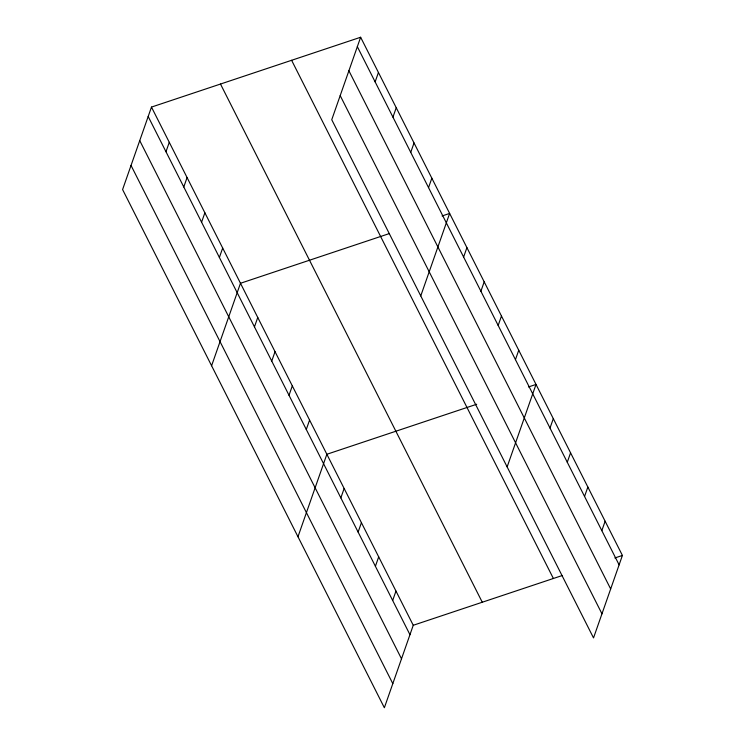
<?xml version="1.0" encoding="UTF-8"?>
<svg xmlns="http://www.w3.org/2000/svg" width="745" height="745" viewBox="0 0 745 745"><rect width="100%" height="100%" fill="white"/><g stroke="black" fill="none" stroke-linecap="round" stroke-linejoin="round"><path stroke-width="1.12" d="M151.477 107.084L122.59 189.556L384.364 707.75L413.252 625.279L151.477 107.084L360.636 37.25L622.41 555.444L593.523 637.916L331.749 119.722L360.636 37.25M165.977 151.738L169.273 142.323M183.782 186.976L187.079 177.561M201.578 222.215L204.875 212.8M219.384 257.453L222.681 248.038M211.599 365.739L240.477 283.277L389.244 233.604M254.455 326.887L257.751 317.472M271.739 361.092L275.035 351.677M375.135 81.903L378.432 72.489M289.013 395.288L292.31 385.873M392.941 117.142L396.238 107.727M306.288 429.493L309.585 420.078M410.737 152.371L414.034 142.966M297.981 536.745L326.859 454.273L476.707 404.246M428.543 187.61L431.839 178.195M340.847 497.893L344.143 488.478M420.757 295.905L449.635 213.433L442.083 215.957M358.122 532.088L361.418 522.683M463.613 257.053L466.91 247.638M375.396 566.293L378.693 556.878M480.897 291.248L484.194 281.834M392.671 600.498L395.967 591.083M498.172 325.453L501.469 316.038M515.447 359.649L518.743 350.234M507.14 466.91L536.018 384.439L528.475 386.962M550.006 428.049L553.302 418.643M567.28 462.254L570.577 452.839M584.555 496.459L587.852 487.044M601.83 530.654L605.126 521.239M413.252 625.279L562.009 575.606M614.858 557.968L622.41 555.444M357.339 46.665L619.114 564.859M348.893 70.775L610.667 588.96M340.195 95.611L601.969 613.806M291.612 60.298L553.386 578.493M220.492 84.045L482.266 602.23M148.18 116.499L409.955 634.693M139.734 140.609L401.508 658.804M131.036 165.446L392.811 683.64"/></g></svg>
